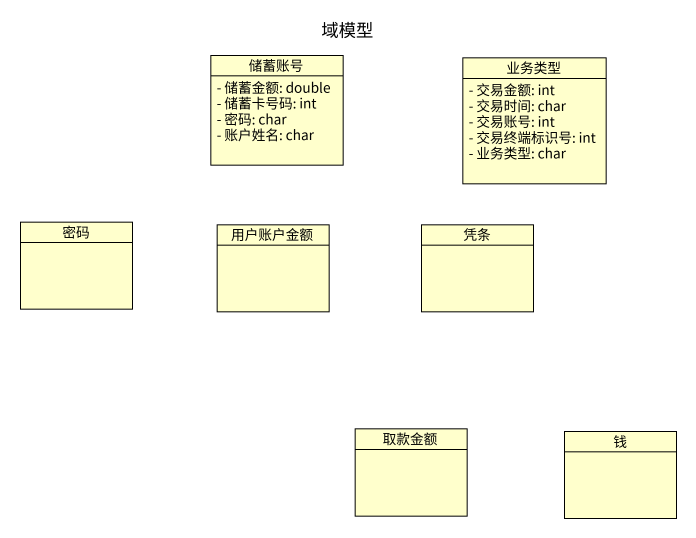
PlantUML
@startuml
title 域模型
hide circle
hide empty members
skinparam classAttributeIconSize 0
class 储蓄账号 {
  - 储蓄金额: double
  - 储蓄卡号码: int
  - 密码: char
  - 账户姓名: char
}
class 业务类型 {
  - 交易金额: int
  - 交易时间: char
  - 交易账号: int
  - 交易终端标识号: int
  - 业务类型: char
}
class 密码
class 用户账户金额
class 凭条
class 取款金额
class 钱
@enduml
